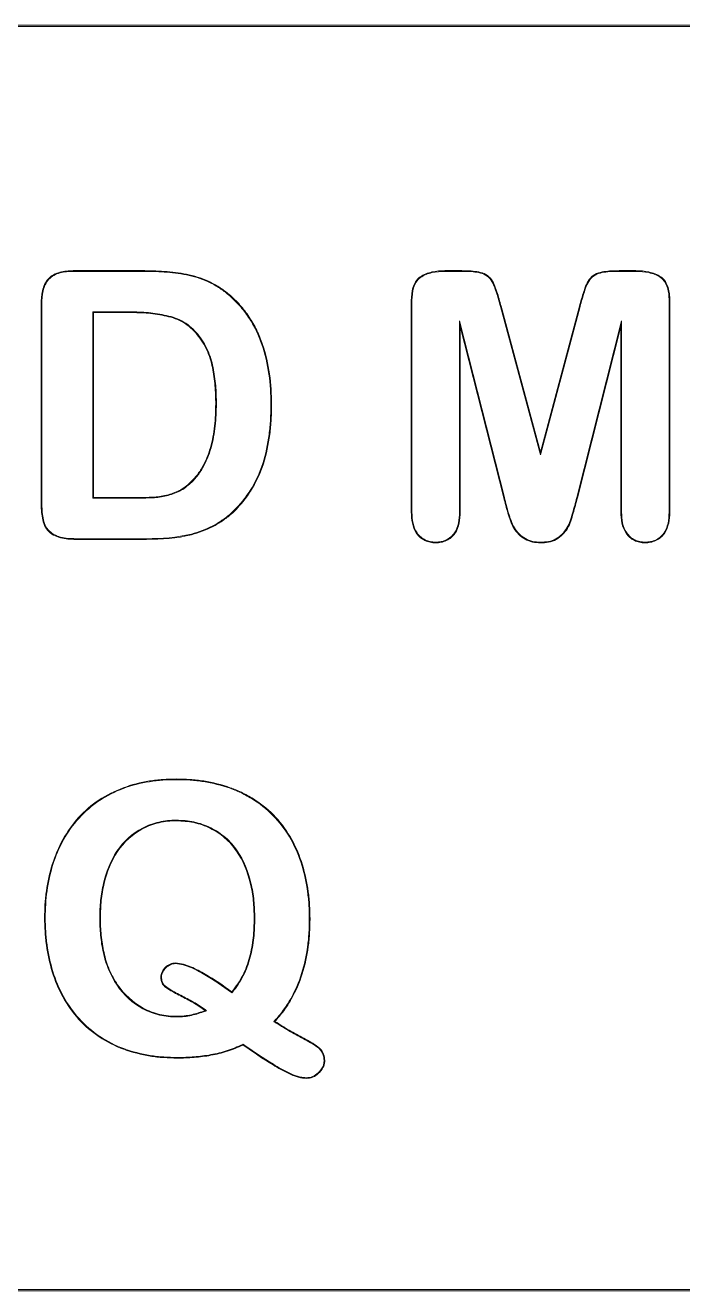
# Model space of a CAD drawing. Header units: millimetres. Extents: x 14 to 415, y 15 to 319.
# Drawn here: x 83.94 to 91.6, y 64.01 to 78.78 of the extents above; entities that cross this region are included whole.
import ezdxf

# ---------------------------------------------------------------- set-up
doc = ezdxf.new("R2010")
doc.units = ezdxf.units.MM
doc.header["$LTSCALE"] = 1.538462
doc.layers.add('Visible (ANSI)', color=7, linetype='Continuous', lineweight=9)
doc.layers.add('Visible Narrow (ANSI)', color=7, linetype='Continuous', lineweight=9)

msp = doc.modelspace()

# ---------------------------------------------------------------- linework, layer by layer
at = {"layer": 'Visible (ANSI)'}
for p, q in [((97.1104, 78.7824), (63.8796, 78.7824)), ((97.1104, 78.7703), (63.8796, 78.7703)), ((84.4942, 75.9186), (85.3298, 75.9186)), ((84.4943, 75.9106), (84.4942, 75.9186)), ((88.8295, 75.9186), (89.0249, 75.9186)), ((88.8296, 75.9106), (88.8295, 75.9186)), ((90.861, 75.9186), (91.057, 75.9186)), ((91.0569, 75.9106), (91.057, 75.9186)), ((84.4943, 75.9106), (85.3298, 75.9106)), ((88.8296, 75.9106), (89.0248, 75.9106)), ((90.861, 75.9106), (91.0569, 75.9106)), ((86.3073, 75.6356), (86.3125, 75.6418)), ((84.12, 73.2298), (84.12, 75.5291)), ((84.1281, 75.529), (84.12, 75.5291)), ((84.1281, 73.2298), (84.1281, 75.529)), ((88.4375, 73.0993), (88.4375, 75.5711)), ((88.4455, 75.571), (88.4375, 75.5711)), ((88.4455, 73.0994), (88.4455, 75.571)), ((89.4772, 75.501), (89.9446, 73.7695)), ((89.485, 75.503), (89.9445, 73.8006)), ((89.9445, 73.8006), (90.3983, 75.503)), ((89.9446, 73.7695), (90.4061, 75.501)), ((91.4435, 75.571), (91.4515, 75.5711)), ((91.4435, 75.571), (91.4435, 73.0994)), ((91.4515, 75.5711), (91.4515, 73.0993)), ((84.7229, 75.4379), (84.731, 75.4299)), ((84.7229, 75.4379), (84.7229, 73.2631)), ((85.1574, 75.4379), (84.7229, 75.4379)), ((85.1574, 75.4299), (84.731, 75.4299)), ((84.731, 75.4299), (84.731, 73.2711)), ((88.9996, 75.3315), (88.9996, 73.1013)), ((89.5227, 73.27), (88.9996, 75.3315)), ((88.9996, 75.3315), (89.0077, 75.2669)), ((90.8894, 75.3315), (90.3663, 73.2699)), ((90.8894, 75.3315), (90.8813, 75.2669)), ((90.8894, 73.1013), (90.8894, 75.3315)), ((89.5149, 73.2679), (89.0077, 75.2669)), ((89.0077, 75.2669), (89.0077, 73.1012)), ((90.8813, 75.2669), (90.3741, 73.2679)), ((90.8813, 73.1012), (90.8813, 75.2669)), ((86.1646, 74.3625), (86.1565, 74.3626)), ((86.8002, 74.3581), (86.8082, 74.3581)), ((89.9446, 73.7695), (89.9445, 73.8006)), ((85.8373, 73.4146), (85.832, 73.4207)), ((84.7229, 73.2631), (84.731, 73.2711)), ((84.7229, 73.2631), (85.2204, 73.2631)), ((84.731, 73.2711), (85.2204, 73.2711)), ((89.5227, 73.27), (89.5149, 73.2679)), ((86.3332, 73.0843), (86.3386, 73.0783)), ((88.4455, 73.0994), (88.4375, 73.0993)), ((88.9996, 73.1013), (89.0077, 73.1012)), ((90.8894, 73.1013), (90.8813, 73.1012)), ((91.4435, 73.0994), (91.4515, 73.0993)), ((85.3514, 72.7904), (84.5229, 72.7904)), ((85.3515, 72.7824), (84.5229, 72.7824)), ((88.7213, 72.7497), (88.7213, 72.7416)), ((89.9445, 72.7497), (89.9445, 72.7416)), ((91.1633, 72.7497), (91.1633, 72.7416)), ((85.6977, 69.9776), (85.6977, 69.9857)), ((85.6977, 69.505), (85.6977, 69.4969)), ((84.1688, 68.3654), (84.1607, 68.3653)), ((84.8044, 68.3654), (84.8124, 68.3653)), ((86.6126, 68.3622), (86.6046, 68.3622)), ((87.2482, 68.3514), (87.2563, 68.3513)), ((85.6888, 67.8303), (85.6888, 67.8384)), ((85.525, 67.6723), (85.5169, 67.6723)), ((86.3458, 67.4907), (86.3443, 67.5017)), ((85.7066, 67.2079), (85.7066, 67.216)), ((86.0499, 67.2811), (86.0331, 67.2834)), ((86.8348, 67.1544), (86.8471, 67.1562)), ((86.4762, 66.8898), (86.4754, 66.8806)), ((85.7092, 66.7353), (85.7091, 66.7272)), ((87.42, 66.6923), (87.4281, 66.6922)), ((87.2098, 66.4992), (87.2098, 66.4911)), ((63.8796, 64.0252), (97.1104, 64.0252)), ((63.8796, 64.0131), (97.1104, 64.0131))]:
    msp.add_line(p, q, dxfattribs=at)
for points, knots in [([(84.12, 75.5291), (84.1216, 75.5812), (84.1241, 75.6336), (84.1488, 75.735), (84.1697, 75.7848), (84.2409, 75.8612), (84.2891, 75.8862), (84.3896, 75.9144), (84.4423, 75.917), (84.4942, 75.9186)], [0, 0, 0, 0, 0.00016857577, 0.00016857577, 0.00033715154, 0.00033715154, 0.00050572732, 0.00050572732, 0.00067430309, 0.00067430309, 0.00067430309, 0.00067430309]), ([(85.3298, 75.9186), (85.4168, 75.9174), (85.5039, 75.9156), (85.6772, 75.9005), (85.7636, 75.8884), (85.9335, 75.8508), (86.0166, 75.8231), (86.134, 75.7659), (86.1719, 75.7442), (86.2441, 75.6957), (86.2783, 75.6688), (86.3125, 75.6418)], [0, 0, 0, 0, 0.0002832437, 0.0002832437, 0.0005664873, 0.0005664873, 0.000849731, 0.000849731, 0.0009913528, 0.0009913528, 0.0011329746, 0.0011329746, 0.0011329746, 0.0011329746]), ([(88.4375, 75.5711), (88.4389, 75.6214), (88.4413, 75.6729), (88.4641, 75.7453), (88.4743, 75.7687), (88.501, 75.8117), (88.519, 75.8302), (88.5808, 75.8743), (88.6294, 75.8921), (88.7281, 75.9147), (88.779, 75.9173), (88.8295, 75.9186)], [0, 0, 0, 0, 0.00016200589, 0.00016200589, 0.00024300883, 0.00024300883, 0.00032401177, 0.00032401177, 0.00048601766, 0.00048601766, 0.00064802354, 0.00064802354, 0.00064802354, 0.00064802354]), ([(89.0249, 75.9186), (89.0839, 75.9179), (89.1435, 75.9172), (89.231, 75.9024), (89.2602, 75.8958), (89.3143, 75.8717), (89.3392, 75.8544), (89.3788, 75.8103), (89.3932, 75.7839), (89.4165, 75.7295), (89.426, 75.7015), (89.4538, 75.6172), (89.47, 75.5603), (89.485, 75.503)], [0, 0, 0, 0, 0.00019242621, 0.00019242621, 0.00028863932, 0.00028863932, 0.00038485242, 0.00038485242, 0.00048106553, 0.00048106553, 0.00057727863, 0.00057727863, 0.00076970484, 0.00076970484, 0.00076970484, 0.00076970484]), ([(90.3983, 75.503), (90.4134, 75.5604), (90.4295, 75.6176), (90.4575, 75.7021), (90.4669, 75.7303), (90.4905, 75.7848), (90.5056, 75.8109), (90.5454, 75.855), (90.5705, 75.8722), (90.6248, 75.8961), (90.6542, 75.9025), (90.742, 75.9172), (90.8017, 75.9179), (90.861, 75.9186)], [0, 0, 0, 0, 0.00019320628, 0.00019320628, 0.00028980942, 0.00028980942, 0.00038641256, 0.00038641256, 0.00048301569, 0.00048301569, 0.00057961883, 0.00057961883, 0.00077282511, 0.00077282511, 0.00077282511, 0.00077282511]), ([(91.057, 75.9186), (91.1076, 75.9173), (91.1587, 75.9148), (91.2577, 75.8924), (91.3067, 75.8746), (91.3685, 75.8303), (91.3871, 75.8122), (91.4138, 75.769), (91.4249, 75.746), (91.4392, 75.6972), (91.4449, 75.6724), (91.4502, 75.6219), (91.4508, 75.5964), (91.4515, 75.5711)], [0, 0, 0, 0, 0.00016372472, 0.00016372472, 0.00032744945, 0.00032744945, 0.00040931181, 0.00040931181, 0.00049117417, 0.00049117417, 0.00057303654, 0.00057303654, 0.0006548989, 0.0006548989, 0.0006548989, 0.0006548989]), ([(84.1281, 75.529), (84.1297, 75.5811), (84.1322, 75.6326), (84.1564, 75.7323), (84.1768, 75.7807), (84.2456, 75.8544), (84.2923, 75.8787), (84.3907, 75.9064), (84.4424, 75.909), (84.4943, 75.9106)], [0, 0, 0, 0, 0.00016528194, 0.00016528194, 0.00033069382, 0.00033069382, 0.00049610571, 0.00049610571, 0.00066138482, 0.00066138482, 0.00066138482, 0.00066138482]), ([(85.3298, 75.9106), (85.4167, 75.9093), (85.5035, 75.9076), (85.6762, 75.8925), (85.7624, 75.8805), (85.9313, 75.8431), (86.0137, 75.8155), (86.1301, 75.7588), (86.1677, 75.7373), (86.2393, 75.6893), (86.2732, 75.6626), (86.3073, 75.6356)], [0, 0, 0, 0, 0.0002817387, 0.0002817387, 0.0005635397, 0.0005635397, 0.0008453407, 0.0008453407, 0.0009862412, 0.0009862412, 0.0011268742, 0.0011268742, 0.0011268742, 0.0011268742]), ([(88.4455, 75.571), (88.447, 75.6214), (88.4493, 75.6717), (88.4716, 75.7423), (88.4816, 75.7652), (88.5074, 75.8066), (88.5243, 75.8241), (88.5842, 75.8668), (88.632, 75.8845), (88.7291, 75.9067), (88.7791, 75.9092), (88.8296, 75.9106)], [0, 0, 0, 0, 0.00015838626, 0.00015838626, 0.00023763937, 0.00023763937, 0.00031689248, 0.00031689248, 0.0004753987, 0.0004753987, 0.00063379052, 0.00063379052, 0.00063379052, 0.00063379052]), ([(89.0248, 75.9106), (89.0839, 75.9098), (89.143, 75.9091), (89.2293, 75.8945), (89.2579, 75.888), (89.31, 75.8648), (89.334, 75.8481), (89.372, 75.8058), (89.386, 75.7803), (89.4089, 75.7268), (89.4184, 75.6989), (89.4461, 75.6149), (89.4622, 75.5582), (89.4772, 75.501), (89.4772, 75.501), (89.4772, 75.501), (89.4772, 75.501), (89.4772, 75.501), (89.4772, 75.501), (89.4772, 75.501)], [0, 0, 0, 0, 0.00018961663, 0.00018961663, 0.00028445161, 0.00028445161, 0.00037928659, 0.00037928659, 0.00047412156, 0.00047412156, 0.00056895654, 0.00056895654, 0.00075862649, 0.00075862649, 0.00075862649, 0.00075864054, 0.00075864054, 0.00075864054, 0.00075865458, 0.00075865458, 0.00075865458, 0.00075865458]), ([(90.4061, 75.501), (90.4061, 75.501), (90.4061, 75.501), (90.4061, 75.501), (90.4061, 75.501), (90.4061, 75.501), (90.4061, 75.501), (90.4212, 75.5584), (90.4372, 75.6152), (90.4651, 75.6995), (90.4746, 75.7276), (90.4977, 75.781), (90.5124, 75.8064), (90.5506, 75.8487), (90.5747, 75.8653), (90.627, 75.8883), (90.6559, 75.8946), (90.7425, 75.9091), (90.8018, 75.9098), (90.861, 75.9106)], [0, 0, 0, 0, 0.00000001412, 0.00000001412, 0.00000001412, 0.00000002824, 0.00000002824, 0.00000002824, 0.00019042649, 0.00019042649, 0.00028562561, 0.00028562561, 0.00038082473, 0.00038082473, 0.00047602385, 0.00047602385, 0.00057122298, 0.00057122298, 0.00076156689, 0.00076156689, 0.00076156689, 0.00076156689]), ([(91.0569, 75.9106), (91.1075, 75.9092), (91.1577, 75.9068), (91.2552, 75.8847), (91.3033, 75.8671), (91.3632, 75.8242), (91.3807, 75.8072), (91.4065, 75.7656), (91.4173, 75.7432), (91.4313, 75.6955), (91.437, 75.671), (91.4421, 75.6216), (91.4427, 75.5962), (91.4435, 75.571)], [0, 0, 0, 0, 0.00016028427, 0.00016028427, 0.00032068429, 0.00032068429, 0.0004008843, 0.0004008843, 0.00048108431, 0.00048108431, 0.00056128431, 0.00056128431, 0.00064135473, 0.00064135473, 0.00064135473, 0.00064135473]), ([(86.3073, 75.6356), (86.3513, 75.5962), (86.3943, 75.5561), (86.4725, 75.4682), (86.5083, 75.4212), (86.5734, 75.3231), (86.6028, 75.2718), (86.6544, 75.166), (86.6761, 75.111), (86.7345, 74.9441), (86.7596, 74.8282), (86.7939, 74.5946), (86.799, 74.4765), (86.8002, 74.3581)], [0, 0, 0, 0, 0.0001899755, 0.0001899755, 0.0003802164, 0.0003802164, 0.0005704572, 0.0005704572, 0.0007606981, 0.0007606981, 0.0011411799, 0.0011411799, 0.0015215584, 0.0015215584, 0.0015215584, 0.0015215584]), ([(86.3125, 75.6418), (86.3566, 75.6023), (86.4, 75.5618), (86.4788, 75.4733), (86.5148, 75.426), (86.5803, 75.3272), (86.6099, 75.2757), (86.6618, 75.1692), (86.6836, 75.114), (86.7423, 74.9462), (86.7676, 74.8298), (86.8019, 74.5953), (86.8071, 74.4766), (86.8082, 74.3581)], [0, 0, 0, 0, 0.000191137, 0.000191137, 0.000382274, 0.000382274, 0.0005734111, 0.0005734111, 0.0007645481, 0.0007645481, 0.0011468221, 0.0011468221, 0.0015290961, 0.0015290961, 0.0015290961, 0.0015290961]), ([(86.1646, 74.3625), (86.1646, 74.3626), (86.1646, 74.3626), (86.1646, 74.3626), (86.1642, 74.4339), (86.1623, 74.5056), (86.1503, 74.648), (86.1407, 74.7191), (86.1115, 74.8593), (86.0909, 74.9286), (86.0323, 75.0603), (85.9925, 75.1211), (85.9237, 75.2042), (85.8991, 75.2306), (85.8454, 75.279), (85.816, 75.3004), (85.7543, 75.3378), (85.7215, 75.3539), (85.6532, 75.3776), (85.6186, 75.3869), (85.5137, 75.411), (85.4429, 75.4221), (85.3003, 75.4356), (85.2287, 75.437), (85.1575, 75.4379), (85.1575, 75.4379), (85.1574, 75.4379), (85.1574, 75.4379)], [0, 0, 0, 0, 0.0000000971, 0.0000000971, 0.0000000971, 0.0002311098, 0.0002311098, 0.0004621225, 0.0004621225, 0.0006931352, 0.0006931352, 0.0009241479, 0.0009241479, 0.0010396542, 0.0010396542, 0.0011551606, 0.0011551606, 0.0012706669, 0.0012706669, 0.0013861733, 0.0013861733, 0.0016171859, 0.0016171859, 0.0018481986, 0.0018481986, 0.0018481986, 0.0018482572, 0.0018482572, 0.0018482572, 0.0018482572]), ([(86.1565, 74.3626), (86.1562, 74.4339), (86.1542, 74.5051), (86.1423, 74.6471), (86.1328, 74.7178), (86.1036, 74.8573), (86.0832, 74.9261), (86.0253, 75.0562), (85.9859, 75.1165), (85.9177, 75.1988), (85.8933, 75.225), (85.8404, 75.2727), (85.8114, 75.2937), (85.7505, 75.3307), (85.7184, 75.3465), (85.651, 75.3699), (85.6165, 75.3791), (85.5124, 75.403), (85.4418, 75.4141), (85.2999, 75.4275), (85.2286, 75.4289), (85.1574, 75.4299)], [0, 0, 0, 0, 0.0002292908, 0.0002292908, 0.0004585816, 0.0004585816, 0.0006878724, 0.0006878724, 0.0009171632, 0.0009171632, 0.0010318086, 0.0010318086, 0.001146454, 0.001146454, 0.0012610994, 0.0012610994, 0.0013757448, 0.0013757448, 0.0016050356, 0.0016050356, 0.0018343264, 0.0018343264, 0.0018343264, 0.0018343264]), ([(85.832, 73.4207), (85.8637, 73.4496), (85.8952, 73.4787), (85.9499, 73.5446), (85.9739, 73.5805), (86.0389, 73.6914), (86.0715, 73.7714), (86.1178, 73.9364), (86.1333, 74.0209), (86.1528, 74.1912), (86.1551, 74.277), (86.1565, 74.3626)], [0, 0, 0, 0, 0.0001384747, 0.0001384747, 0.0002769494, 0.0002769494, 0.0005538988, 0.0005538988, 0.0008308482, 0.0008308482, 0.0011077976, 0.0011077976, 0.0011077976, 0.0011077976]), ([(85.8373, 73.4146), (85.8373, 73.4146), (85.8374, 73.4147), (85.8374, 73.4147), (85.869, 73.4436), (85.9011, 73.4731), (85.9565, 73.5399), (85.9806, 73.5761), (86.0462, 73.688), (86.0791, 73.7687), (86.1257, 73.9347), (86.1412, 74.0196), (86.1609, 74.1907), (86.1632, 74.2769), (86.1646, 74.3625), (86.1646, 74.3625), (86.1646, 74.3625), (86.1646, 74.3625)], [0, 0, 0, 0, 0.0000002054, 0.0000002054, 0.0000002054, 0.000139592, 0.000139592, 0.0002789786, 0.0002789786, 0.0005577518, 0.0005577518, 0.0008365251, 0.0008365251, 0.0011152983, 0.0011152983, 0.0011152983, 0.0011153959, 0.0011153959, 0.0011153959, 0.0011153959]), ([(86.8002, 74.3581), (86.7994, 74.2996), (86.7985, 74.2412), (86.7921, 74.1246), (86.7868, 74.0664), (86.7639, 73.8928), (86.7409, 73.7778), (86.6688, 73.5561), (86.6194, 73.4495), (86.5261, 73.3019), (86.4912, 73.255), (86.4167, 73.1656), (86.3755, 73.1248), (86.3332, 73.0843)], [0, 0, 0, 0, 0.0001892542, 0.0001892542, 0.0003786123, 0.0003786123, 0.0007573284, 0.0007573284, 0.0011360445, 0.0011360445, 0.0013254025, 0.0013254025, 0.0015144573, 0.0015144573, 0.0015144573, 0.0015144573]), ([(86.8082, 74.3581), (86.8074, 74.2996), (86.8065, 74.241), (86.8002, 74.124), (86.7948, 74.0656), (86.7718, 73.8913), (86.7487, 73.7759), (86.6763, 73.553), (86.6266, 73.4458), (86.5327, 73.2972), (86.4976, 73.2501), (86.4226, 73.1601), (86.3809, 73.1188), (86.3386, 73.0783)], [0, 0, 0, 0, 0.0001902207, 0.0001902207, 0.0003804414, 0.0003804414, 0.0007608827, 0.0007608827, 0.0011413241, 0.0011413241, 0.0013315448, 0.0013315448, 0.0015217655, 0.0015217655, 0.0015217655, 0.0015217655]), ([(85.2204, 73.2711), (85.2741, 73.2715), (85.3278, 73.2716), (85.4352, 73.2756), (85.4889, 73.2794), (85.5945, 73.2996), (85.6464, 73.3147), (85.7206, 73.3461), (85.7446, 73.3583), (85.7903, 73.3868), (85.8113, 73.4035), (85.832, 73.4207)], [0, 0, 0, 0, 0.00017444273, 0.00017444273, 0.00034888545, 0.00034888545, 0.00052332818, 0.00052332818, 0.00061054954, 0.00061054954, 0.00069777091, 0.00069777091, 0.00069777091, 0.00069777091]), ([(85.2204, 73.2631), (85.2204, 73.2631), (85.2204, 73.2631), (85.2204, 73.2631), (85.2204, 73.2631), (85.2204, 73.2631), (85.2204, 73.2631), (85.2741, 73.2634), (85.3279, 73.2636), (85.4356, 73.2676), (85.4899, 73.2714), (85.5965, 73.2918), (85.6489, 73.307), (85.7241, 73.3389), (85.7485, 73.3513), (85.7949, 73.3802), (85.8165, 73.3974), (85.8371, 73.4145), (85.8372, 73.4145), (85.8372, 73.4146), (85.8373, 73.4146)], [0, 0, 0, 0, 0.00000001494, 0.00000001494, 0.00000001494, 0.00000002989, 0.00000002989, 0.00000002989, 0.00017631376, 0.00017631376, 0.00035259764, 0.00035259764, 0.00052888151, 0.00052888151, 0.00061702345, 0.00061702345, 0.00070516539, 0.00070516539, 0.00070516539, 0.00070537299, 0.00070537299, 0.00070537299, 0.00070537299]), ([(89.9445, 72.7416), (89.9133, 72.7427), (89.8821, 72.7445), (89.8211, 72.7579), (89.7914, 72.7684), (89.7368, 72.7988), (89.7121, 72.8183), (89.6678, 72.8622), (89.6484, 72.8869), (89.6013, 72.9679), (89.5804, 73.0272), (89.5466, 73.1473), (89.5315, 73.2078), (89.5149, 73.2679)], [0, 0, 0, 0, 0.00010065771, 0.00010065771, 0.00020131541, 0.00020131541, 0.00030197312, 0.00030197312, 0.00040263083, 0.00040263083, 0.00060394624, 0.00060394624, 0.00080526165, 0.00080526165, 0.00080526165, 0.00080526165]), ([(89.9445, 72.7497), (89.9134, 72.7507), (89.8831, 72.7526), (89.8234, 72.7656), (89.7946, 72.7758), (89.7415, 72.8055), (89.7174, 72.8244), (89.6738, 72.8676), (89.6551, 72.8913), (89.6088, 72.9711), (89.588, 73.0297), (89.5544, 73.1492), (89.5393, 73.2099), (89.5227, 73.27)], [0, 0, 0, 0, 0.00009891882, 0.00009891882, 0.00019810836, 0.00019810836, 0.00029729789, 0.00029729789, 0.00039648743, 0.00039648743, 0.0005948665, 0.0005948665, 0.00079315767, 0.00079315767, 0.00079315767, 0.00079315767]), ([(90.3663, 73.2699), (90.3508, 73.2092), (90.335, 73.1488), (90.2999, 73.0288), (90.2847, 72.9675), (90.2365, 72.8894), (90.2163, 72.8658), (90.1734, 72.8216), (90.1495, 72.8023), (90.0959, 72.7735), (90.0665, 72.7637), (90.0065, 72.7518), (89.9758, 72.7506), (89.9445, 72.7497)], [0.00000000431, 0.00000000431, 0.00000000431, 0.00000000431, 0.00020081167, 0.00020081167, 0.00040162333, 0.00040162333, 0.00050202917, 0.00050202917, 0.000602435, 0.000602435, 0.00070284084, 0.00070284084, 0.00080297378, 0.00080297378, 0.00080297378, 0.00080297378]), ([(90.3741, 73.2679), (90.3587, 73.2073), (90.3428, 73.1467), (90.3077, 73.0265), (90.2924, 72.9645), (90.2429, 72.8845), (90.2224, 72.8606), (90.1788, 72.8156), (90.1541, 72.7956), (90.0989, 72.766), (90.0688, 72.7559), (90.0073, 72.7437), (89.9758, 72.7426), (89.9445, 72.7416)], [0, 0, 0, 0, 0.00020361946, 0.00020361946, 0.00040723893, 0.00040723893, 0.00050904866, 0.00050904866, 0.00061085839, 0.00061085839, 0.00071266812, 0.00071266812, 0.00081447786, 0.00081447786, 0.00081447786, 0.00081447786]), ([(84.5229, 72.7824), (84.4932, 72.7828), (84.4636, 72.7833), (84.4047, 72.7891), (84.3754, 72.794), (84.3178, 72.808), (84.2896, 72.8181), (84.2383, 72.8478), (84.2151, 72.867), (84.1766, 72.912), (84.1618, 72.9383), (84.142, 72.9942), (84.1367, 73.0235), (84.1232, 73.1112), (84.121, 73.1706), (84.12, 73.2298)], [0, 0, 0, 0, 0.00009472076, 0.00009472076, 0.00018944152, 0.00018944152, 0.00028416229, 0.00028416229, 0.00037888305, 0.00037888305, 0.00047360381, 0.00047360381, 0.00056832457, 0.00056832457, 0.0007577661, 0.0007577661, 0.0007577661, 0.0007577661]), ([(84.5229, 72.7904), (84.4933, 72.7909), (84.464, 72.7914), (84.4059, 72.7971), (84.3768, 72.802), (84.3202, 72.8157), (84.2929, 72.8255), (84.2431, 72.8544), (84.2206, 72.873), (84.1833, 72.9165), (84.1691, 72.9417), (84.1499, 72.996), (84.1446, 73.0249), (84.1312, 73.112), (84.129, 73.1707), (84.1281, 73.2298)], [0, 0, 0, 0, 0.00009295554, 0.00009295554, 0.00018597626, 0.00018597626, 0.00027899698, 0.00027899698, 0.00037201771, 0.00037201771, 0.00046503843, 0.00046503843, 0.00055805915, 0.00055805915, 0.00074403307, 0.00074403307, 0.00074403307, 0.00074403307]), ([(86.3332, 73.0843), (86.2994, 73.0563), (86.2657, 73.029), (86.1935, 72.9802), (86.156, 72.9576), (86.0395, 72.8981), (85.9571, 72.8672), (85.7038, 72.8005), (85.5262, 72.7924), (85.3514, 72.7904)], [0, 0, 0, 0, 0.0001410365, 0.0001410365, 0.0002823748, 0.0002823748, 0.0005650515, 0.0005650515, 0.0011303561, 0.0011303561, 0.0011303561, 0.0011303561]), ([(86.3386, 73.0783), (86.3047, 73.0502), (86.2705, 73.0226), (86.1977, 72.9733), (86.1599, 72.9506), (86.0425, 72.8906), (85.9597, 72.8596), (85.7047, 72.7924), (85.5265, 72.7843), (85.3515, 72.7824)], [0, 0, 0, 0, 0.0001420765, 0.0001420765, 0.0002841531, 0.0002841531, 0.0005683061, 0.0005683061, 0.0011366122, 0.0011366122, 0.0011366122, 0.0011366122]), ([(88.7213, 72.7416), (88.6998, 72.7428), (88.6782, 72.7439), (88.6361, 72.7525), (88.6155, 72.7596), (88.5574, 72.788), (88.5236, 72.817), (88.4745, 72.8878), (88.4587, 72.9288), (88.4407, 73.0131), (88.4389, 73.0564), (88.4375, 73.0993)], [0, 0, 0, 0, 0.00006904523, 0.00006904523, 0.00013809046, 0.00013809046, 0.00027618092, 0.00027618092, 0.00041427138, 0.00041427138, 0.00055236184, 0.00055236184, 0.00055236184, 0.00055236184]), ([(88.7213, 72.7497), (88.6999, 72.7508), (88.679, 72.752), (88.6384, 72.7602), (88.6184, 72.7671), (88.5621, 72.7947), (88.5295, 72.8226), (88.4819, 72.8913), (88.4664, 72.9313), (88.4487, 73.0139), (88.4469, 73.0565), (88.4455, 73.0994)], [0, 0, 0, 0, 0.00006691433, 0.00006691433, 0.00013426707, 0.00013426707, 0.00026897255, 0.00026897255, 0.00040367803, 0.00040367803, 0.00053824673, 0.00053824673, 0.00053824673, 0.00053824673]), ([(88.9996, 73.1013), (88.9983, 73.0579), (88.9963, 73.0153), (88.978, 72.932), (88.9635, 72.8913), (88.9149, 72.8224), (88.882, 72.7939), (88.8254, 72.7663), (88.8052, 72.7597), (88.764, 72.752), (88.7429, 72.7508), (88.7213, 72.7497)], [0, 0, 0, 0, 0.00013697365, 0.00013697365, 0.00027407481, 0.00027407481, 0.00041117597, 0.00041117597, 0.00047972654, 0.00047972654, 0.00054783383, 0.00054783383, 0.00054783383, 0.00054783383]), ([(89.0077, 73.1012), (89.0064, 73.0578), (89.0044, 73.0143), (88.9857, 72.9295), (88.9709, 72.8877), (88.9207, 72.8167), (88.8869, 72.7873), (88.8283, 72.7587), (88.8074, 72.7519), (88.7647, 72.7439), (88.743, 72.7428), (88.7213, 72.7416)], [0, 0, 0, 0, 0.00014024755, 0.00014024755, 0.0002804951, 0.0002804951, 0.00042074264, 0.00042074264, 0.00049086642, 0.00049086642, 0.00056099019, 0.00056099019, 0.00056099019, 0.00056099019]), ([(91.1633, 72.7416), (91.1417, 72.7428), (91.1202, 72.744), (91.0781, 72.7526), (91.0576, 72.7599), (91.0001, 72.7894), (90.9669, 72.8189), (90.918, 72.8898), (90.9028, 72.931), (90.8845, 73.0151), (90.8826, 73.0583), (90.8813, 73.1012)], [0, 0, 0, 0, 0.00006898967, 0.00006898967, 0.00013797934, 0.00013797934, 0.00027595867, 0.00027595867, 0.00041393801, 0.00041393801, 0.00055191735, 0.00055191735, 0.00055191735, 0.00055191735]), ([(91.1633, 72.7497), (91.1419, 72.7509), (91.121, 72.7521), (91.0804, 72.7604), (91.0606, 72.7674), (91.0051, 72.7959), (90.9728, 72.8245), (90.9253, 72.8933), (90.9105, 72.9335), (90.8926, 73.016), (90.8907, 73.0584), (90.8894, 73.1013)], [0, 0, 0, 0, 0.00006683175, 0.00006683175, 0.00013410547, 0.00013410547, 0.00026865291, 0.00026865291, 0.00040320035, 0.00040320035, 0.0005376178, 0.0005376178, 0.0005376178, 0.0005376178]), ([(91.4435, 73.0994), (91.4421, 73.056), (91.4401, 73.0133), (91.4217, 72.9301), (91.4068, 72.8894), (91.3579, 72.8209), (91.3244, 72.793), (91.2675, 72.7659), (91.2472, 72.7595), (91.206, 72.7519), (91.1848, 72.7508), (91.1633, 72.7497)], [0, 0, 0, 0, 0.00013714472, 0.00013714472, 0.00027442184, 0.00027442184, 0.00041169896, 0.00041169896, 0.00048033752, 0.00048033752, 0.00054852863, 0.00054852863, 0.00054852863, 0.00054852863]), ([(91.4515, 73.0993), (91.4502, 73.0559), (91.4482, 73.0124), (91.4294, 72.9276), (91.4141, 72.8859), (91.3636, 72.8151), (91.3292, 72.7863), (91.2703, 72.7583), (91.2494, 72.7517), (91.2067, 72.7439), (91.185, 72.7427), (91.1633, 72.7416)], [0, 0, 0, 0, 0.00014043327, 0.00014043327, 0.00028086654, 0.00028086654, 0.0004212998, 0.0004212998, 0.00049151644, 0.00049151644, 0.00056173307, 0.00056173307, 0.00056173307, 0.00056173307]), ([(84.1607, 68.3653), (84.1617, 68.418), (84.1627, 68.4707), (84.1689, 68.5757), (84.1744, 68.6281), (84.1967, 68.7845), (84.219, 68.8878), (84.3146, 69.1889), (84.4156, 69.3793), (84.6279, 69.6133), (84.7087, 69.6822), (84.8842, 69.7986), (84.9791, 69.8458), (85.1765, 69.9195), (85.279, 69.9457), (85.435, 69.9706), (85.4874, 69.9766), (85.5924, 69.9834), (85.645, 69.9845), (85.6977, 69.9857)], [0, 0, 0, 0, 0.0001707012, 0.0001707012, 0.0003414024, 0.0003414024, 0.0006828049, 0.0006828049, 0.0013656098, 0.0013656098, 0.0017070122, 0.0017070122, 0.0020484147, 0.0020484147, 0.0023898171, 0.0023898171, 0.0025605183, 0.0025605183, 0.0027312196, 0.0027312196, 0.0027312196, 0.0027312196]), ([(84.1688, 68.3654), (84.1698, 68.418), (84.1708, 68.4704), (84.177, 68.575), (84.1824, 68.6272), (84.2046, 68.783), (84.2269, 68.8858), (84.322, 69.1855), (84.4225, 69.3749), (84.6334, 69.6074), (84.7136, 69.6758), (84.8882, 69.7915), (84.9825, 69.8384), (85.1788, 69.9118), (85.2807, 69.9378), (85.436, 69.9626), (85.4881, 69.9685), (85.5926, 69.9753), (85.6451, 69.9765), (85.6977, 69.9776)], [0, 0, 0, 0, 0.0001696731, 0.0001696731, 0.0003395205, 0.0003395205, 0.0006792152, 0.0006792152, 0.0013586047, 0.0013586047, 0.0016982994, 0.0016982994, 0.0020379941, 0.0020379941, 0.0023776889, 0.0023776889, 0.0025475362, 0.0025475362, 0.0027172288, 0.0027172288, 0.0027172288, 0.0027172288]), ([(85.6977, 69.9857), (85.7511, 69.9849), (85.8044, 69.984), (85.9108, 69.9762), (85.9639, 69.9702), (86.1222, 69.9466), (86.2262, 69.9204), (86.3768, 69.866), (86.4262, 69.8456), (86.5218, 69.7982), (86.5681, 69.7715), (86.7022, 69.684), (86.7853, 69.6158), (87.0025, 69.3804), (87.1047, 69.1869), (87.1996, 68.8811), (87.2218, 68.7764), (87.2427, 68.6177), (87.2481, 68.5646), (87.2551, 68.4581), (87.2558, 68.4047), (87.2563, 68.3513)], [0, 0, 0, 0, 0.0001726867, 0.0001726867, 0.0003453734, 0.0003453734, 0.0006907467, 0.0006907467, 0.0008634334, 0.0008634334, 0.0010361201, 0.0010361201, 0.0013814935, 0.0013814935, 0.0020722402, 0.0020722402, 0.0024176136, 0.0024176136, 0.0025903003, 0.0025903003, 0.002762987, 0.002762987, 0.002762987, 0.002762987]), ([(85.6977, 69.9776), (85.7511, 69.9769), (85.8041, 69.9759), (85.91, 69.9681), (85.9629, 69.9622), (86.1206, 69.9387), (86.2239, 69.9127), (86.3738, 69.8585), (86.4229, 69.8383), (86.5179, 69.7911), (86.564, 69.7646), (86.6973, 69.6776), (86.7799, 69.6098), (86.9955, 69.3761), (87.0973, 69.1836), (87.1917, 68.8792), (87.2139, 68.7749), (87.2347, 68.6168), (87.2401, 68.5638), (87.2471, 68.4578), (87.2478, 68.4048), (87.2482, 68.3514)], [0, 0, 0, 0, 0.0001717027, 0.0001717027, 0.0003435598, 0.0003435598, 0.0006872741, 0.0006872741, 0.0008591312, 0.0008591312, 0.0010309883, 0.0010309883, 0.0013747026, 0.0013747026, 0.0020621311, 0.0020621311, 0.0024058454, 0.0024058454, 0.0025777025, 0.0025777025, 0.0027494413, 0.0027494413, 0.0027494413, 0.0027494413]), ([(85.6977, 69.505), (85.6977, 69.505), (85.6976, 69.505), (85.6975, 69.505), (85.6638, 69.5041), (85.6298, 69.5033), (85.5621, 69.4962), (85.5285, 69.4903), (85.4291, 69.4673), (85.3645, 69.4443), (85.1829, 69.3508), (85.0795, 69.2555), (84.9288, 69.0289), (84.8796, 68.9001), (84.8328, 68.7022), (84.822, 68.6353), (84.8076, 68.5006), (84.8057, 68.4328), (84.8044, 68.3655), (84.8044, 68.3655), (84.8044, 68.3654), (84.8044, 68.3654)], [0, 0, 0, 0, 0.0000002609, 0.0000002609, 0.0000002609, 0.0001102309, 0.0001102309, 0.0002202009, 0.0002202009, 0.0004401409, 0.0004401409, 0.0008800209, 0.0008800209, 0.0013199009, 0.0013199009, 0.0015398409, 0.0015398409, 0.0017597809, 0.0017597809, 0.0017597809, 0.0017599273, 0.0017599273, 0.0017599273, 0.0017599273]), ([(85.6977, 69.4969), (85.664, 69.4961), (85.6303, 69.4952), (85.5633, 69.4882), (85.53, 69.4824), (85.4315, 69.4596), (85.3675, 69.4368), (85.1878, 69.3442), (85.0855, 69.25), (84.9362, 69.0255), (84.8872, 68.8975), (84.8408, 68.7008), (84.8299, 68.6341), (84.8157, 68.5001), (84.8138, 68.4327), (84.8124, 68.3653)], [0, 0, 0, 0, 0.0001091129, 0.0001091129, 0.0002182257, 0.0002182257, 0.0004364515, 0.0004364515, 0.0008729029, 0.0008729029, 0.0013093544, 0.0013093544, 0.0015275802, 0.0015275802, 0.0017458059, 0.0017458059, 0.0017458059, 0.0017458059]), ([(86.6126, 68.3622), (86.6126, 68.3622), (86.6126, 68.3623), (86.6126, 68.3623), (86.6112, 68.4306), (86.6095, 68.4992), (86.5955, 68.6358), (86.5841, 68.7036), (86.5361, 68.9041), (86.4845, 69.0338), (86.3873, 69.1763), (86.3657, 69.2033), (86.3203, 69.2551), (86.2964, 69.2801), (86.218, 69.3481), (86.1599, 69.386), (86.036, 69.4469), (85.9703, 69.4694), (85.8355, 69.4988), (85.7661, 69.5026), (85.698, 69.505), (85.6979, 69.505), (85.6978, 69.505), (85.6977, 69.505)], [0, 0, 0, 0, 0.0000001545, 0.0000001545, 0.0000001545, 0.0002213107, 0.0002213107, 0.0004424669, 0.0004424669, 0.0008847793, 0.0008847793, 0.0009953574, 0.0009953574, 0.0011059354, 0.0011059354, 0.0013270916, 0.0013270916, 0.0015482478, 0.0015482478, 0.001769404, 0.001769404, 0.001769404, 0.0017696631, 0.0017696631, 0.0017696631, 0.0017696631]), ([(86.6046, 68.3622), (86.6031, 68.4305), (86.6015, 68.4988), (86.5875, 68.6346), (86.5762, 68.7021), (86.5285, 68.9014), (86.477, 69.0305), (86.3808, 69.1715), (86.3595, 69.1982), (86.3145, 69.2496), (86.2908, 69.2743), (86.2134, 69.3414), (86.1558, 69.3791), (86.0331, 69.4394), (85.968, 69.4617), (85.8344, 69.4907), (85.7659, 69.4945), (85.6977, 69.4969)], [0, 0, 0, 0, 0.0002194642, 0.0002194642, 0.0004389283, 0.0004389283, 0.0008778567, 0.0008778567, 0.0009875888, 0.0009875888, 0.0010973208, 0.0010973208, 0.001316785, 0.001316785, 0.0015362492, 0.0015362492, 0.0017557133, 0.0017557133, 0.0017557133, 0.0017557133]), ([(85.7091, 66.7272), (85.656, 66.7286), (85.6028, 66.7299), (85.4968, 66.7369), (85.4439, 66.7428), (85.2863, 66.7679), (85.1828, 66.7943), (84.8835, 66.9046), (84.7004, 67.0246), (84.4158, 67.3409), (84.3138, 67.5331), (84.2189, 67.8377), (84.1965, 67.942), (84.1745, 68.1), (84.1692, 68.1529), (84.163, 68.259), (84.1619, 68.3122), (84.1607, 68.3653)], [0, 0, 0, 0, 0.0001720556, 0.0001720556, 0.0003441111, 0.0003441111, 0.0006882222, 0.0006882222, 0.0013764445, 0.0013764445, 0.0020646667, 0.0020646667, 0.0024087779, 0.0024087779, 0.0025808334, 0.0025808334, 0.002752889, 0.002752889, 0.002752889, 0.002752889]), ([(85.7092, 66.7353), (85.6561, 66.7366), (85.6031, 66.738), (85.4975, 66.7449), (85.4449, 66.7508), (85.2881, 66.7758), (85.1851, 66.8021), (84.8873, 66.9118), (84.7055, 67.031), (84.4227, 67.3454), (84.3212, 67.5365), (84.2267, 67.8396), (84.2044, 67.9435), (84.1825, 68.1009), (84.1773, 68.1536), (84.1711, 68.2593), (84.1699, 68.3123), (84.1688, 68.3654)], [0, 0, 0, 0, 0.000171035, 0.000171035, 0.0003422418, 0.0003422418, 0.0006846554, 0.0006846554, 0.0013694826, 0.0013694826, 0.0020543098, 0.0020543098, 0.0023967234, 0.0023967234, 0.0025679302, 0.0025679302, 0.0027389631, 0.0027389631, 0.0027389631, 0.0027389631]), ([(84.8044, 68.3654), (84.8044, 68.3653), (84.8044, 68.3653), (84.8044, 68.3652), (84.8053, 68.297), (84.807, 68.2283), (84.8207, 68.0919), (84.8308, 68.024), (84.8618, 67.8902), (84.8813, 67.8242), (84.934, 67.697), (84.9669, 67.6362), (85.0837, 67.4658), (85.1875, 67.3696), (85.3693, 67.2707), (85.4346, 67.2466), (85.5352, 67.2227), (85.5693, 67.2167), (85.6379, 67.2096), (85.6723, 67.2088), (85.7064, 67.2079), (85.7065, 67.2079), (85.7066, 67.2079), (85.7066, 67.2079)], [0, 0, 0, 0, 0.0000001457, 0.0000001457, 0.0000001457, 0.0002218566, 0.0002218566, 0.0004435676, 0.0004435676, 0.0006652785, 0.0006652785, 0.0008869895, 0.0008869895, 0.0013304114, 0.0013304114, 0.0015521224, 0.0015521224, 0.0016629779, 0.0016629779, 0.0017738333, 0.0017738333, 0.0017738333, 0.0017740878, 0.0017740878, 0.0017740878, 0.0017740878]), ([(84.8124, 68.3653), (84.8134, 68.2971), (84.815, 68.2288), (84.8287, 68.093), (84.8388, 68.0254), (84.8696, 67.8924), (84.889, 67.8267), (84.9412, 67.7006), (84.9739, 67.6402), (85.0897, 67.4713), (85.1926, 67.376), (85.3725, 67.2781), (85.4371, 67.2543), (85.5367, 67.2306), (85.5705, 67.2246), (85.6383, 67.2177), (85.6725, 67.2168), (85.7066, 67.216)], [0, 0, 0, 0, 0.0002200043, 0.0002200043, 0.0004400086, 0.0004400086, 0.0006600129, 0.0006600129, 0.0008800172, 0.0008800172, 0.0013200258, 0.0013200258, 0.0015400301, 0.0015400301, 0.0016500323, 0.0016500323, 0.0017600344, 0.0017600344, 0.0017600344, 0.0017600344]), ([(86.3443, 67.5017), (86.3683, 67.5316), (86.3923, 67.5615), (86.4348, 67.6251), (86.4537, 67.6585), (86.5058, 67.7609), (86.5318, 67.8333), (86.5714, 67.9812), (86.5842, 68.0569), (86.6013, 68.2091), (86.6035, 68.2856), (86.6046, 68.3622)], [0, 0, 0, 0, 0.00012314009, 0.00012314009, 0.00024628018, 0.00024628018, 0.00049256037, 0.00049256037, 0.00073884055, 0.00073884055, 0.00098512073, 0.00098512073, 0.00098512073, 0.00098512073]), ([(86.3458, 67.4907), (86.3474, 67.4927), (86.349, 67.4947), (86.3506, 67.4967), (86.3746, 67.5265), (86.3987, 67.5567), (86.4417, 67.6209), (86.4608, 67.6546), (86.5132, 67.7577), (86.5395, 67.8308), (86.5793, 67.9796), (86.5922, 68.0557), (86.6094, 68.2085), (86.6116, 68.2856), (86.6126, 68.3621), (86.6126, 68.3621), (86.6126, 68.3622), (86.6126, 68.3622)], [0, 0, 0, 0, 0.00000825437, 0.00000825437, 0.00000825437, 0.00013203322, 0.00013203322, 0.00025581207, 0.00025581207, 0.00050336977, 0.00050336977, 0.00075092746, 0.00075092746, 0.00099848516, 0.00099848516, 0.00099848516, 0.00099863951, 0.00099863951, 0.00099863951, 0.00099863951]), ([(87.2482, 68.3514), (87.2472, 68.2975), (87.2462, 68.2437), (87.2402, 68.1365), (87.235, 68.083), (87.2135, 67.9232), (87.1913, 67.8178), (87.1259, 67.6132), (87.0839, 67.514), (87.0043, 67.374), (86.9755, 67.3285), (86.9119, 67.2425), (86.8766, 67.2021), (86.841, 67.1615), (86.8389, 67.1591), (86.8369, 67.1567), (86.8348, 67.1544)], [0, 0, 0, 0, 0.000173957, 0.000173957, 0.0003480327, 0.0003480327, 0.0006961841, 0.0006961841, 0.0010443355, 0.0010443355, 0.0012184112, 0.0012184112, 0.0013924869, 0.0013924869, 0.0013924869, 0.0014025874, 0.0014025874, 0.0014025874, 0.0014025874]), ([(87.2563, 68.3513), (87.2553, 68.2974), (87.2543, 68.2435), (87.2483, 68.1358), (87.2431, 68.0821), (87.2214, 67.9218), (87.1991, 67.8159), (87.1335, 67.6103), (87.0912, 67.5105), (87.0111, 67.3698), (86.9822, 67.3241), (86.9181, 67.2374), (86.8826, 67.1968), (86.8471, 67.1562)], [0, 0, 0, 0, 0.0001748443, 0.0001748443, 0.0003496885, 0.0003496885, 0.0006993771, 0.0006993771, 0.0010490656, 0.0010490656, 0.0012239099, 0.0012239099, 0.0013987542, 0.0013987542, 0.0013987542, 0.0013987542]), ([(85.5169, 67.6723), (85.5175, 67.6833), (85.5181, 67.6943), (85.5226, 67.7157), (85.5265, 67.726), (85.5408, 67.7558), (85.5545, 67.7732), (85.5866, 67.8032), (85.6048, 67.8159), (85.6349, 67.8292), (85.6454, 67.8327), (85.6668, 67.8371), (85.6778, 67.8377), (85.6888, 67.8384)], [0, 0, 0, 0, 0.00003518849, 0.00003518849, 0.00007037698, 0.00007037698, 0.00014075395, 0.00014075395, 0.00021113093, 0.00021113093, 0.00024631942, 0.00024631942, 0.00028150791, 0.00028150791, 0.00028150791, 0.00028150791]), ([(85.525, 67.6723), (85.5256, 67.6832), (85.5261, 67.6935), (85.5303, 67.7132), (85.5339, 67.723), (85.5476, 67.7514), (85.5605, 67.7678), (85.5916, 67.7969), (85.6089, 67.8089), (85.6378, 67.8216), (85.6477, 67.825), (85.6676, 67.829), (85.6779, 67.8297), (85.6888, 67.8303)], [0, 0, 0, 0, 0.00003314177, 0.00003314177, 0.00006673588, 0.00006673588, 0.00013392409, 0.00013392409, 0.00020111229, 0.00020111229, 0.0002347064, 0.0002347064, 0.00026779677, 0.00026779677, 0.00026779677, 0.00026779677]), ([(85.6888, 67.8384), (85.7199, 67.8364), (85.7507, 67.8329), (85.8106, 67.8158), (85.8398, 67.8051), (85.9257, 67.7691), (85.9804, 67.7393), (86.1413, 67.6453), (86.2437, 67.5745), (86.3443, 67.5017)], [0, 0, 0, 0, 0.00010045838, 0.00010045838, 0.00020091676, 0.00020091676, 0.00040183352, 0.00040183352, 0.00080366703, 0.00080366703, 0.00080366703, 0.00080366703]), ([(85.6888, 67.8303), (85.7198, 67.8283), (85.7492, 67.825), (85.8079, 67.8082), (85.837, 67.7976), (85.9221, 67.7619), (85.9765, 67.7322), (86.137, 67.6385), (86.239, 67.5679), (86.3396, 67.4952), (86.3416, 67.4937), (86.3437, 67.4922), (86.3458, 67.4907)], [0, 0, 0, 0, 0.00009932055, 0.00009932055, 0.00019916649, 0.00019916649, 0.00039885837, 0.00039885837, 0.00079824213, 0.00079824213, 0.00079824213, 0.00080645206, 0.00080645206, 0.00080645206, 0.00080645206]), ([(86.0331, 67.2834), (86.0106, 67.3), (85.988, 67.3164), (85.9412, 67.3468), (85.9172, 67.3612), (85.8448, 67.4034), (85.7949, 67.4286), (85.6957, 67.4799), (85.6462, 67.5059), (85.5754, 67.5508), (85.5525, 67.5681), (85.5305, 67.604), (85.5252, 67.6171), (85.5187, 67.6443), (85.5178, 67.6583), (85.5169, 67.6723)], [0, 0, 0, 0, 0.00009017389, 0.00009017389, 0.00018034778, 0.00018034778, 0.00036069555, 0.00036069555, 0.00054104333, 0.00054104333, 0.00063121722, 0.00063121722, 0.00067630416, 0.00067630416, 0.00072139111, 0.00072139111, 0.00072139111, 0.00072139111]), ([(86.0499, 67.2811), (86.0459, 67.284), (86.0419, 67.287), (86.0379, 67.2899), (86.0154, 67.3064), (85.9925, 67.323), (85.9454, 67.3537), (85.9213, 67.3681), (85.8487, 67.4105), (85.7986, 67.4358), (85.6995, 67.487), (85.6499, 67.5131), (85.5801, 67.5574), (85.5584, 67.5738), (85.5378, 67.6074), (85.5328, 67.6198), (85.5267, 67.6453), (85.5259, 67.6584), (85.525, 67.6723)], [0, 0, 0, 0, 0.00001602133, 0.00001602133, 0.00001602133, 0.00010572898, 0.00010572898, 0.00019543663, 0.00019543663, 0.00037485192, 0.00037485192, 0.00055426722, 0.00055426722, 0.00064397486, 0.00064397486, 0.00068882869, 0.00068882869, 0.00073320922, 0.00073320922, 0.00073320922, 0.00073320922]), ([(85.7066, 67.216), (85.7345, 67.2169), (85.7625, 67.2179), (85.818, 67.2237), (85.8456, 67.2285), (85.9277, 67.246), (85.9807, 67.2639), (86.0331, 67.2834)], [0, 0, 0, 0, 0.00009060419, 0.00009060419, 0.00018120839, 0.00018120839, 0.00036241677, 0.00036241677, 0.00036241677, 0.00036241677]), ([(85.7066, 67.2079), (85.7067, 67.2079), (85.7068, 67.2079), (85.7069, 67.2079), (85.7348, 67.2089), (85.763, 67.2098), (85.8192, 67.2157), (85.8471, 67.2205), (85.9298, 67.2382), (85.9835, 67.2564), (86.0359, 67.2759), (86.0406, 67.2776), (86.0452, 67.2794), (86.0499, 67.2811)], [0, 0, 0, 0, 0.00000025578, 0.00000025578, 0.00000025578, 0.00009153919, 0.00009153919, 0.00018282259, 0.00018282259, 0.0003653894, 0.0003653894, 0.0003653894, 0.00038166434, 0.00038166434, 0.00038166434, 0.00038166434]), ([(86.8348, 67.1544), (86.8375, 67.1527), (86.8401, 67.151), (86.8427, 67.1493), (86.8974, 67.1147), (86.9522, 67.08), (87.0645, 67.0151), (87.1219, 66.9847), (87.2073, 66.939), (87.2354, 66.9234), (87.2905, 66.8902), (87.3179, 66.873), (87.3683, 66.8345), (87.3902, 66.8118), (87.4093, 66.7696), (87.4138, 66.7545), (87.4189, 66.724), (87.4195, 66.7084), (87.42, 66.6923)], [0, 0, 0, 0, 0.00001008704, 0.00001008704, 0.00001008704, 0.0002182994, 0.0002182994, 0.00042651175, 0.00042651175, 0.00053061792, 0.00053061792, 0.0006347241, 0.0006347241, 0.00073883028, 0.00073883028, 0.00079088336, 0.00079088336, 0.00084253061, 0.00084253061, 0.00084253061, 0.00084253061]), ([(86.8471, 67.1562), (86.9017, 67.1215), (86.9564, 67.0869), (87.0683, 67.0221), (87.1256, 66.9919), (87.2111, 66.9461), (87.2394, 66.9304), (87.2948, 66.897), (87.3223, 66.8798), (87.3737, 66.8405), (87.3969, 66.8165), (87.417, 66.7722), (87.4216, 66.7565), (87.427, 66.7246), (87.4276, 66.7084), (87.4281, 66.6922)], [0, 0, 0, 0, 0.00021024732, 0.00021024732, 0.00042049463, 0.00042049463, 0.00052561829, 0.00052561829, 0.00063074195, 0.00063074195, 0.00073586561, 0.00073586561, 0.00078842744, 0.00078842744, 0.00084098927, 0.00084098927, 0.00084098927, 0.00084098927]), ([(86.4754, 66.8806), (86.4456, 66.8668), (86.4157, 66.8531), (86.3547, 66.8287), (86.3237, 66.8178), (86.2298, 66.7878), (86.166, 66.7721), (86.0367, 66.7486), (85.9715, 66.7402), (85.8405, 66.7296), (85.7748, 66.7281), (85.7091, 66.7272)], [0, 0, 0, 0, 0.00010655686, 0.00010655686, 0.00021311372, 0.00021311372, 0.00042622744, 0.00042622744, 0.00063934116, 0.00063934116, 0.00085245489, 0.00085245489, 0.00085245489, 0.00085245489]), ([(86.4762, 66.8898), (86.4748, 66.8892), (86.4734, 66.8885), (86.472, 66.8879), (86.4422, 66.8741), (86.4125, 66.8605), (86.352, 66.8363), (86.3211, 66.8255), (86.2277, 66.7956), (86.1642, 66.7799), (86.0356, 66.7566), (85.9705, 66.7482), (85.8402, 66.7376), (85.7748, 66.7362), (85.7092, 66.7353)], [0, 0, 0, 0, 0.00000496374, 0.00000496374, 0.00000496374, 0.00011106009, 0.00011106009, 0.00021715645, 0.00021715645, 0.00042934915, 0.00042934915, 0.00064154186, 0.00064154186, 0.00085356225, 0.00085356225, 0.00085356225, 0.00085356225]), ([(87.2098, 66.4911), (87.1923, 66.4921), (87.1749, 66.4933), (87.1404, 66.4993), (87.1234, 66.5037), (87.0732, 66.5192), (87.0409, 66.5329), (86.946, 66.5777), (86.8846, 66.6116), (86.7059, 66.7216), (86.5902, 66.8007), (86.4754, 66.8806)], [0, 0, 0, 0, 0.00005647804, 0.00005647804, 0.00011295609, 0.00011295609, 0.00022591217, 0.00022591217, 0.00045182434, 0.00045182434, 0.00090364869, 0.00090364869, 0.00090364869, 0.00090364869]), ([(87.2098, 66.4992), (87.1924, 66.5002), (87.1757, 66.5013), (87.1422, 66.5072), (87.1255, 66.5115), (87.0761, 66.5268), (87.0441, 66.5403), (86.9499, 66.5848), (86.8886, 66.6186), (86.7105, 66.7283), (86.5947, 66.8074), (86.48, 66.8872), (86.4787, 66.8881), (86.4775, 66.889), (86.4762, 66.8898)], [0, 0, 0, 0, 0.00005564849, 0.00005564849, 0.00011181514, 0.00011181514, 0.00022414844, 0.00022414844, 0.00044881503, 0.00044881503, 0.00089814821, 0.00089814821, 0.00089814821, 0.00090309568, 0.00090309568, 0.00090309568, 0.00090309568]), ([(87.42, 66.6923), (87.4192, 66.6787), (87.4183, 66.6662), (87.4114, 66.642), (87.4059, 66.6299), (87.387, 66.5954), (87.3705, 66.5745), (87.3324, 66.5381), (87.3106, 66.523), (87.2625, 66.5037), (87.2367, 66.5008), (87.2098, 66.4992)], [0, 0, 0, 0, 0.0000417306, 0.0000417306, 0.00008384782, 0.00008384782, 0.00016808227, 0.00016808227, 0.00025231672, 0.00025231672, 0.00033604828, 0.00033604828, 0.00033604828, 0.00033604828]), ([(87.4281, 66.6922), (87.4273, 66.6786), (87.4264, 66.665), (87.4189, 66.639), (87.4131, 66.6265), (87.3936, 66.5907), (87.3766, 66.5692), (87.3373, 66.5318), (87.3147, 66.5159), (87.2642, 66.4957), (87.2368, 66.4928), (87.2098, 66.4911)], [0, 0, 0, 0, 0.000043684, 0.000043684, 0.00008736801, 0.00008736801, 0.00017473602, 0.00017473602, 0.00026210403, 0.00026210403, 0.00034947204, 0.00034947204, 0.00034947204, 0.00034947204])]:
    msp.add_open_spline(points, degree=3, knots=knots, dxfattribs=at)
at = {"layer": 'Visible Narrow (ANSI)'}
for p, q in [((85.3298, 75.9106), (85.3298, 75.9186)), ((89.0248, 75.9106), (89.0249, 75.9186)), ((90.861, 75.9106), (90.861, 75.9186)), ((89.4772, 75.501), (89.485, 75.503)), ((90.4061, 75.501), (90.3983, 75.503)), ((85.1574, 75.4379), (85.1574, 75.4299)), ((85.2204, 73.2631), (85.2204, 73.2711)), ((90.3663, 73.2699), (90.3741, 73.2679)), ((84.1281, 73.2298), (84.12, 73.2298)), ((84.5229, 72.7904), (84.5229, 72.7824)), ((85.3514, 72.7904), (85.3515, 72.7824))]:
    msp.add_line(p, q, dxfattribs=at)

doc.saveas('drawing.dxf')
